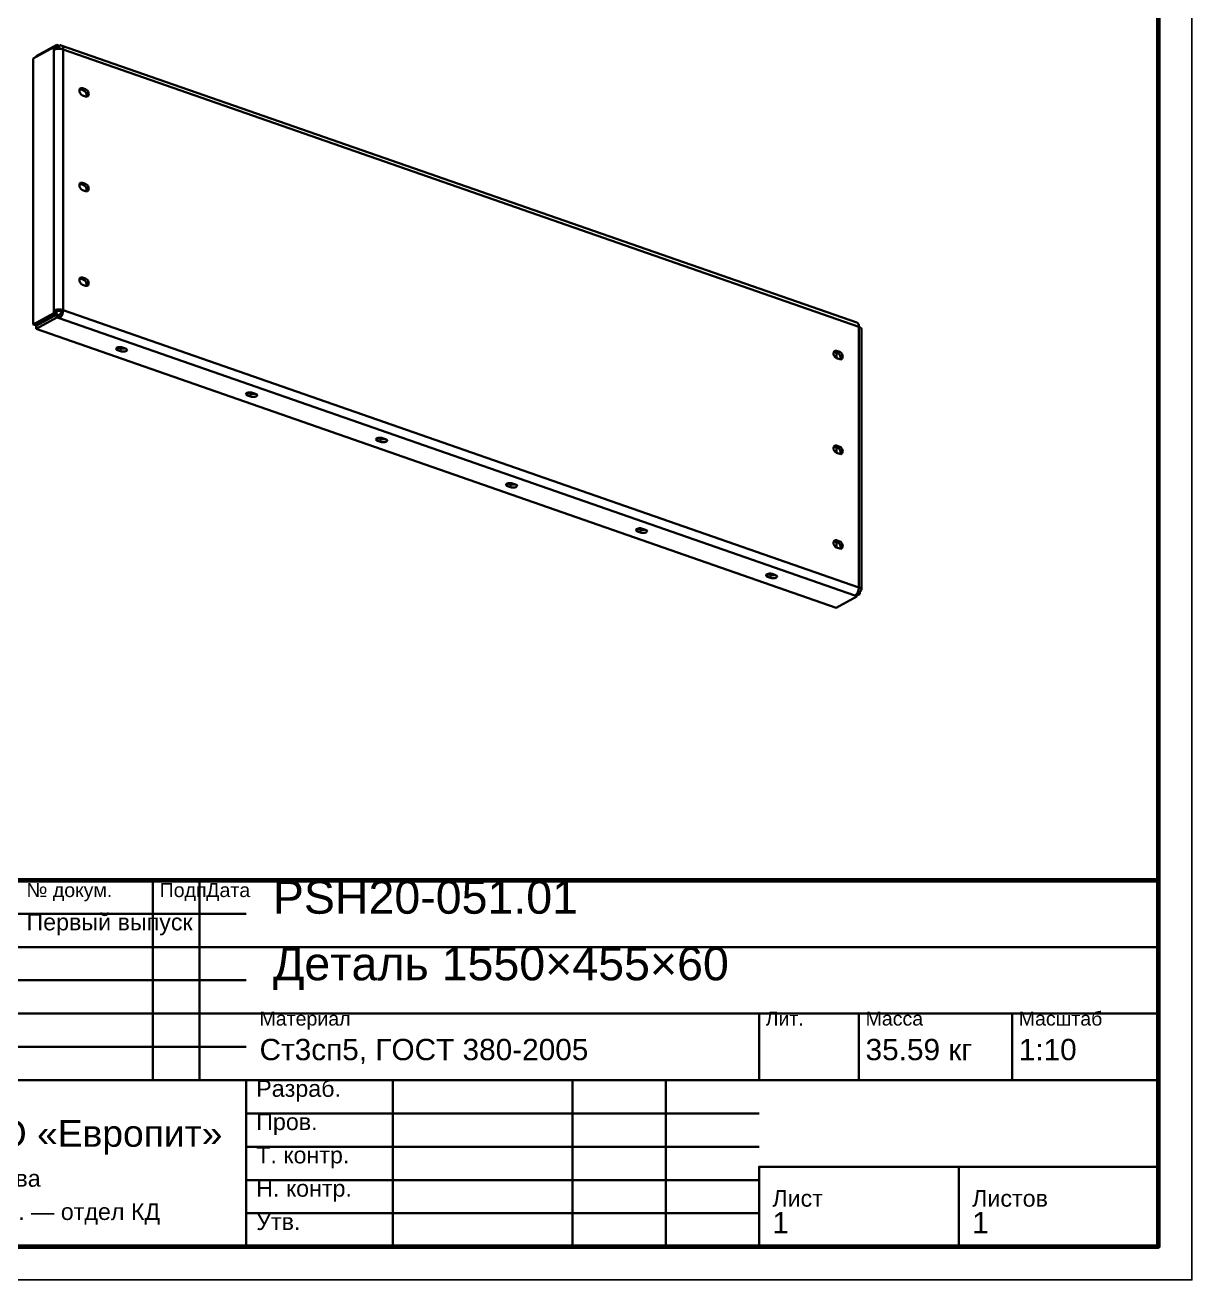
# Model space of a CAD drawing. Header units: millimetres. Extents: x 0 to 420, y 0 to 297.
# Drawn here: x 244.8 to 420, y 0 to 188.5 of the extents above; entities that cross this region are included whole.
import ezdxf

# ---------------------------------------------------------------- set-up
doc = ezdxf.new("R2010")
doc.units = ezdxf.units.MM
doc.styles.add('GOST', font='Arial')

msp = doc.modelspace()

# ---------------------------------------------------------------- linework, layer by layer
at = {"color": 1, "lineweight": 35}
for p, q in [((249.12, 185.14), (246, 183.44)), ((246.45, 183.8), (249.57, 185.5)), ((249.12, 184.76), (249.12, 185.14)), ((249.51, 185.01), (249.12, 185.14)), ((249.26, 184.82), (249.12, 184.76)), ((249.12, 184.76), (249.12, 145.6)), ((249.42, 184.86), (249.26, 184.82)), ((249.6, 184.9), (249.42, 184.86)), ((249.57, 185.05), (249.5, 185.01)), ((249.51, 184.88), (249.51, 185.01)), ((249.57, 185.05), (249.57, 185.5)), ((249.57, 185.5), (249.9, 185.38)), ((249.9, 184.93), (249.57, 185.05)), ((249.79, 184.92), (249.6, 184.9)), ((249.99, 184.92), (249.79, 184.92)), ((249.9, 185.38), (249.99, 185.42)), ((249.9, 184.93), (249.9, 185.38)), ((249.99, 184.96), (249.9, 184.93)), ((249.9, 184.93), (249.95, 184.92)), ((249.99, 185.42), (250.08, 185.44)), ((250.07, 184.96), (249.99, 184.96)), ((250.18, 184.9), (249.99, 184.92)), ((250.14, 184.91), (250.07, 184.96)), ((250.08, 185.44), (250.16, 185.44)), ((250.16, 185.44), (250.23, 185.43)), ((250.36, 184.87), (250.18, 184.9)), ((250.23, 185.43), (250.36, 185.35)), ((250.23, 185.43), (369.71, 143.78)), ((250.36, 185.35), (250.45, 185.22)), ((250.53, 184.82), (250.36, 184.87)), ((250.45, 185.22), (250.51, 185.04)), ((250.51, 185.04), (250.53, 184.82)), ((250.53, 145.67), (250.53, 184.82)), ((250.53, 184.82), (370, 143.17)), ((246, 183.44), (246, 143.51)), ((246.45, 183.68), (246.45, 183.8)), ((252.97, 178.77), (252.95, 178.61)), ((252.95, 178.61), (252.97, 178.44)), ((253.03, 178.9), (252.97, 178.77)), ((252.97, 178.44), (253.04, 178.27)), ((253, 178.85), (253.11, 178.83)), ((253.13, 178.99), (253.03, 178.9)), ((253.04, 178.27), (253.15, 178.12)), ((253.42, 179), (253.11, 178.83)), ((253.11, 178.83), (253.57, 178.67)), ((253.27, 179.02), (253.13, 178.99)), ((253.15, 178.12), (253.28, 178)), ((253.42, 179), (253.27, 179.02)), ((253.28, 178), (253.42, 177.92)), ((253.89, 178.84), (253.42, 179)), ((253.42, 177.92), (253.89, 177.76)), ((253.89, 178.84), (253.57, 178.67)), ((253.57, 178.67), (253.69, 178.61)), ((253.69, 178.61), (253.8, 178.52)), ((253.8, 178.52), (253.9, 178.4)), ((254.03, 178.76), (253.89, 178.84)), ((253.89, 177.76), (254.04, 177.73)), ((253.9, 178.4), (253.97, 178.27)), ((253.97, 178.27), (254.02, 178.13)), ((254.03, 177.85), (253.99, 177.73)), ((254.02, 178.13), (254.04, 177.98)), ((254.16, 178.64), (254.03, 178.76)), ((254.04, 177.98), (254.03, 177.85)), ((254.04, 177.73), (254.17, 177.77)), ((254.26, 178.49), (254.16, 178.64)), ((254.17, 177.77), (254.27, 177.86)), ((254.33, 178.32), (254.26, 178.49)), ((254.27, 177.86), (254.34, 177.99)), ((254.36, 178.14), (254.33, 178.32)), ((254.34, 177.99), (254.36, 178.14)), ((252.97, 164.55), (252.95, 164.39)), ((252.95, 164.39), (252.97, 164.22)), ((253.03, 164.68), (252.97, 164.55)), ((252.97, 164.22), (253.04, 164.05)), ((253, 164.63), (253.11, 164.61)), ((253.13, 164.77), (253.03, 164.68)), ((253.04, 164.05), (253.15, 163.9)), ((253.42, 164.78), (253.11, 164.61)), ((253.11, 164.61), (253.57, 164.45)), ((253.27, 164.8), (253.13, 164.77)), ((253.42, 164.78), (253.27, 164.8)), ((253.89, 164.62), (253.42, 164.78)), ((253.89, 164.62), (253.57, 164.45)), ((253.57, 164.45), (253.69, 164.39)), ((253.69, 164.39), (253.8, 164.3)), ((253.8, 164.3), (253.9, 164.18)), ((254.03, 164.54), (253.89, 164.62)), ((253.9, 164.18), (253.97, 164.05)), ((253.97, 164.05), (254.02, 163.91)), ((254.16, 164.42), (254.03, 164.54)), ((254.26, 164.27), (254.16, 164.42)), ((254.33, 164.1), (254.26, 164.27)), ((254.36, 163.92), (254.33, 164.1)), ((253.15, 163.9), (253.28, 163.78)), ((253.28, 163.78), (253.42, 163.7)), ((253.42, 163.7), (253.89, 163.54)), ((253.89, 163.54), (254.04, 163.51)), ((254.03, 163.63), (253.99, 163.51)), ((254.02, 163.91), (254.04, 163.76)), ((254.04, 163.76), (254.03, 163.63)), ((254.04, 163.51), (254.17, 163.55)), ((254.17, 163.55), (254.27, 163.64)), ((254.27, 163.64), (254.34, 163.77)), ((254.34, 163.77), (254.36, 163.92)), ((252.97, 150.33), (252.95, 150.17)), ((252.95, 150.17), (252.97, 150)), ((253.03, 150.46), (252.97, 150.33)), ((252.97, 150), (253.04, 149.83)), ((253, 150.41), (253.11, 150.39)), ((253.13, 150.55), (253.03, 150.46)), ((253.04, 149.83), (253.15, 149.67)), ((253.42, 150.56), (253.11, 150.39)), ((253.11, 150.39), (253.57, 150.23)), ((253.27, 150.58), (253.13, 150.55)), ((253.15, 149.67), (253.28, 149.55)), ((253.42, 150.56), (253.27, 150.58)), ((253.28, 149.55), (253.42, 149.48)), ((253.89, 150.4), (253.42, 150.56)), ((253.42, 149.48), (253.89, 149.32)), ((253.89, 150.4), (253.57, 150.23)), ((253.57, 150.23), (253.69, 150.17)), ((253.69, 150.17), (253.8, 150.08)), ((253.8, 150.08), (253.9, 149.96)), ((254.03, 150.32), (253.89, 150.4)), ((253.89, 149.32), (254.04, 149.29)), ((253.9, 149.96), (253.97, 149.83)), ((253.97, 149.83), (254.02, 149.68)), ((254.03, 149.41), (253.99, 149.29)), ((254.02, 149.68), (254.04, 149.54)), ((254.16, 150.2), (254.03, 150.32)), ((254.04, 149.54), (254.03, 149.41)), ((254.04, 149.29), (254.17, 149.33)), ((254.26, 150.05), (254.16, 150.2)), ((254.17, 149.33), (254.27, 149.42)), ((254.33, 149.88), (254.26, 150.05)), ((254.27, 149.42), (254.34, 149.54)), ((254.36, 149.7), (254.33, 149.88)), ((254.34, 149.54), (254.36, 149.7)), ((246, 143.51), (249.12, 145.22)), ((249.12, 145.6), (249.26, 145.66)), ((249.12, 145.22), (249.12, 145.6)), ((249.51, 145.47), (249.12, 145.6)), ((249.51, 145.08), (249.12, 145.22)), ((249.26, 145.66), (249.42, 145.71)), ((249.42, 145.71), (249.6, 145.75)), ((249.66, 145.52), (249.51, 145.47)), ((249.51, 145.47), (249.51, 145.08)), ((249.6, 145.75), (249.79, 145.76)), ((249.85, 145.55), (249.66, 145.52)), ((249.79, 145.76), (249.99, 145.76)), ((250.04, 145.54), (249.85, 145.55)), ((249.99, 145.76), (250.18, 145.75)), ((250.13, 145.13), (250.02, 144.98)), ((250.22, 145.5), (250.04, 145.54)), ((250.19, 145.32), (250.13, 145.13)), ((250.18, 145.75), (250.36, 145.72)), ((250.22, 145.5), (250.19, 145.32)), ((250.22, 145.5), (250.53, 145.67)), ((250.36, 145.72), (250.53, 145.67)), ((250.48, 145.3), (250.42, 145.11)), ((250.52, 145.49), (250.48, 145.3)), ((250.53, 145.67), (250.52, 145.49)), ((370, 104.02), (250.53, 145.67)), ((246.39, 143.38), (246, 143.51)), ((249.51, 145.08), (246.39, 143.38)), ((249.57, 145), (246.45, 143.3)), ((249.57, 144.55), (246.45, 142.85)), ((246.45, 143.3), (246.45, 142.85)), ((249.9, 144.88), (249.57, 145)), ((249.57, 145), (249.57, 144.55)), ((249.9, 144.43), (249.57, 144.55)), ((250.02, 144.98), (249.9, 144.88)), ((249.9, 144.88), (249.9, 144.43)), ((250.03, 144.51), (249.9, 144.43)), ((249.9, 144.43), (369.38, 102.78)), ((250.14, 144.63), (250.03, 144.51)), ((250.25, 144.77), (250.14, 144.63)), ((250.35, 144.93), (250.25, 144.77)), ((250.42, 145.11), (250.35, 144.93)), ((369.83, 143.7), (369.71, 143.78)), ((369.92, 143.57), (369.83, 143.7)), ((369.98, 143.39), (369.92, 143.57)), ((370, 143.17), (369.98, 143.39)), ((246.45, 142.85), (366.59, 100.96)), ((370.16, 143.11), (370, 143.17)), ((370, 143.17), (370, 104.02)), ((370.28, 143.02), (370.16, 143.11)), ((370.35, 142.93), (370.28, 143.02)), ((370.38, 142.83), (370.35, 142.93)), ((370.38, 142.83), (370.38, 103.68)), ((258.46, 139.92), (258.44, 139.85)), ((258.44, 139.85), (258.46, 139.79)), ((258.53, 139.99), (258.46, 139.92)), ((258.46, 139.79), (258.5, 139.74)), ((258.5, 139.74), (258.57, 139.69)), ((258.64, 140.05), (258.53, 139.99)), ((258.57, 139.69), (258.67, 139.65)), ((258.78, 140.09), (258.64, 140.05)), ((258.67, 139.65), (258.67, 140.05)), ((258.67, 139.65), (259.13, 139.48)), ((259.13, 139.93), (258.73, 140.07)), ((258.94, 140.11), (258.78, 140.09)), ((259.11, 140.11), (258.94, 140.11)), ((259.27, 140.09), (259.11, 140.11)), ((259.29, 139.89), (259.13, 139.93)), ((259.13, 139.48), (259.13, 139.93)), ((259.13, 139.48), (259.28, 139.45)), ((259.42, 140.05), (259.27, 140.09)), ((259.47, 139.88), (259.29, 139.89)), ((259.88, 139.89), (259.42, 140.05)), ((259.65, 139.88), (259.47, 139.88)), ((259.82, 139.91), (259.65, 139.88)), ((259.77, 139.45), (259.91, 139.49)), ((259.98, 139.85), (259.88, 139.89)), ((259.91, 139.49), (260.02, 139.55)), ((260.05, 139.8), (259.98, 139.85)), ((260.02, 139.55), (260.09, 139.61)), ((260.09, 139.74), (260.05, 139.8)), ((260.11, 139.69), (260.09, 139.74)), ((260.09, 139.61), (260.11, 139.69)), ((366.36, 139.52), (366.26, 139.43)), ((366.64, 139.53), (366.33, 139.36)), ((366.49, 139.55), (366.36, 139.52)), ((366.64, 139.53), (366.49, 139.55)), ((367.11, 139.37), (366.64, 139.53)), ((259.28, 139.45), (259.44, 139.43)), ((259.44, 139.43), (259.61, 139.43)), ((259.61, 139.43), (259.77, 139.45)), ((366.2, 139.3), (366.18, 139.14)), ((366.18, 139.14), (366.2, 138.97)), ((366.26, 139.43), (366.2, 139.3)), ((366.2, 138.97), (366.27, 138.8)), ((366.23, 139.38), (366.33, 139.36)), ((366.27, 138.8), (366.37, 138.65)), ((366.33, 139.36), (366.8, 139.2)), ((366.37, 138.65), (366.5, 138.53)), ((366.5, 138.53), (366.64, 138.45)), ((366.64, 138.45), (366.64, 139.25)), ((366.64, 138.45), (367.11, 138.29)), ((367.11, 139.37), (366.8, 139.2)), ((366.8, 139.2), (366.92, 139.14)), ((366.92, 139.14), (367.03, 139.05)), ((367.03, 139.05), (367.13, 138.93)), ((367.26, 139.29), (367.11, 139.37)), ((367.11, 138.29), (367.26, 138.26)), ((367.13, 138.93), (367.2, 138.8)), ((367.2, 138.8), (367.25, 138.65)), ((367.26, 138.38), (367.22, 138.26)), ((367.25, 138.65), (367.27, 138.51)), ((367.39, 139.17), (367.26, 139.29)), ((367.27, 138.51), (367.26, 138.38)), ((367.26, 138.26), (367.4, 138.3)), ((367.49, 139.02), (367.39, 139.17)), ((367.4, 138.3), (367.5, 138.39)), ((367.56, 138.85), (367.49, 139.02)), ((367.5, 138.39), (367.56, 138.51)), ((367.58, 138.67), (367.56, 138.85)), ((367.56, 138.51), (367.58, 138.67)), ((277.99, 133.12), (277.96, 133.04)), ((277.96, 133.04), (277.98, 132.99)), ((277.98, 132.99), (278.02, 132.93)), ((278.05, 133.18), (277.99, 133.12)), ((278.02, 132.93), (278.09, 132.88)), ((278.16, 133.24), (278.05, 133.18)), ((278.09, 132.88), (278.19, 132.84)), ((278.3, 133.28), (278.16, 133.24)), ((278.19, 132.84), (278.19, 133.25)), ((278.19, 132.84), (278.66, 132.68)), ((278.66, 133.13), (278.25, 133.27)), ((278.46, 133.3), (278.3, 133.28)), ((278.63, 133.3), (278.46, 133.3)), ((278.79, 133.29), (278.63, 133.3)), ((278.81, 133.09), (278.66, 133.13)), ((278.66, 132.68), (278.66, 133.13)), ((278.66, 132.68), (278.8, 132.64)), ((278.94, 133.25), (278.79, 133.29)), ((278.8, 132.64), (278.96, 132.62)), ((278.99, 133.07), (278.81, 133.09)), ((279.41, 133.09), (278.94, 133.25)), ((278.96, 132.62), (279.13, 132.62)), ((279.17, 133.08), (278.99, 133.07)), ((279.13, 132.62), (279.29, 132.65)), ((279.34, 133.11), (279.17, 133.08)), ((279.29, 132.65), (279.43, 132.69)), ((279.5, 133.04), (279.41, 133.09)), ((279.43, 132.69), (279.54, 132.74)), ((279.57, 132.99), (279.5, 133.04)), ((279.54, 132.74), (279.61, 132.81)), ((279.62, 132.94), (279.57, 132.99)), ((279.61, 132.81), (279.63, 132.88)), ((279.63, 132.88), (279.62, 132.94)), ((297.51, 126.31), (297.48, 126.24)), ((297.58, 126.38), (297.51, 126.31)), ((297.68, 126.43), (297.58, 126.38)), ((297.82, 126.48), (297.68, 126.43)), ((297.71, 126.04), (297.71, 126.44)), ((298.18, 126.32), (297.77, 126.46)), ((297.98, 126.5), (297.82, 126.48)), ((298.15, 126.5), (297.98, 126.5)), ((298.31, 126.48), (298.15, 126.5)), ((298.34, 126.28), (298.18, 126.32)), ((298.18, 125.87), (298.18, 126.32)), ((298.46, 126.44), (298.31, 126.48)), ((298.51, 126.27), (298.34, 126.28)), ((298.93, 126.28), (298.46, 126.44)), ((298.86, 126.3), (298.7, 126.27)), ((299.02, 126.24), (298.93, 126.28)), ((297.48, 126.24), (297.5, 126.18)), ((297.5, 126.18), (297.54, 126.13)), ((297.54, 126.13), (297.61, 126.08)), ((297.61, 126.08), (297.71, 126.04)), ((297.71, 126.04), (298.18, 125.87)), ((298.18, 125.87), (298.32, 125.83)), ((298.32, 125.83), (298.48, 125.82)), ((298.48, 125.82), (298.65, 125.82)), ((298.7, 126.27), (298.51, 126.27)), ((298.65, 125.82), (298.81, 125.84)), ((298.81, 125.84), (298.95, 125.88)), ((298.95, 125.88), (299.06, 125.94)), ((299.09, 126.19), (299.02, 126.24)), ((299.06, 125.94), (299.13, 126)), ((299.14, 126.13), (299.09, 126.19)), ((299.13, 126), (299.15, 126.08)), ((299.15, 126.08), (299.14, 126.13)), ((366.2, 125.08), (366.18, 124.92)), ((366.18, 124.92), (366.2, 124.75)), ((366.26, 125.21), (366.2, 125.08)), ((366.2, 124.75), (366.27, 124.58)), ((366.23, 125.16), (366.33, 125.14)), ((366.36, 125.3), (366.26, 125.21)), ((366.27, 124.58), (366.37, 124.42)), ((366.64, 125.31), (366.33, 125.14)), ((366.33, 125.14), (366.8, 124.98)), ((366.49, 125.33), (366.36, 125.3)), ((366.37, 124.42), (366.5, 124.3)), ((366.64, 125.31), (366.49, 125.33)), ((367.11, 125.15), (366.64, 125.31)), ((366.64, 124.23), (366.64, 125.03)), ((367.11, 125.15), (366.8, 124.98)), ((366.8, 124.98), (366.92, 124.92)), ((366.92, 124.92), (367.03, 124.83)), ((367.03, 124.83), (367.13, 124.71)), ((367.26, 125.07), (367.11, 125.15)), ((367.13, 124.71), (367.2, 124.58)), ((367.2, 124.58), (367.25, 124.43)), ((367.25, 124.43), (367.27, 124.29)), ((367.39, 124.95), (367.26, 125.07)), ((367.49, 124.8), (367.39, 124.95)), ((367.56, 124.63), (367.49, 124.8)), ((367.58, 124.45), (367.56, 124.63)), ((367.56, 124.29), (367.58, 124.45)), ((366.5, 124.3), (366.64, 124.23)), ((366.64, 124.23), (367.11, 124.07)), ((367.11, 124.07), (367.26, 124.04)), ((367.26, 124.16), (367.22, 124.04)), ((367.27, 124.29), (367.26, 124.16)), ((367.26, 124.04), (367.4, 124.08)), ((367.4, 124.08), (367.5, 124.17)), ((367.5, 124.17), (367.56, 124.29)), ((317.03, 119.51), (317.01, 119.43)), ((317.01, 119.43), (317.02, 119.38)), ((317.02, 119.38), (317.06, 119.32)), ((317.1, 119.57), (317.03, 119.51)), ((317.06, 119.32), (317.14, 119.27)), ((317.21, 119.63), (317.1, 119.57)), ((317.14, 119.27), (317.23, 119.23)), ((317.35, 119.67), (317.21, 119.63)), ((317.23, 119.23), (317.23, 119.64)), ((317.23, 119.23), (317.7, 119.07)), ((317.7, 119.52), (317.29, 119.66)), ((317.51, 119.69), (317.35, 119.67)), ((317.67, 119.69), (317.51, 119.69)), ((317.84, 119.68), (317.67, 119.69)), ((317.86, 119.48), (317.7, 119.52)), ((317.7, 119.07), (317.7, 119.52)), ((317.7, 119.07), (317.84, 119.03)), ((317.98, 119.64), (317.84, 119.68)), ((317.84, 119.03), (318.01, 119.01)), ((318.04, 119.46), (317.86, 119.48)), ((318.45, 119.47), (317.98, 119.64)), ((318.01, 119.01), (318.17, 119.01)), ((318.22, 119.47), (318.04, 119.46)), ((318.17, 119.01), (318.33, 119.04)), ((318.39, 119.5), (318.22, 119.47)), ((318.33, 119.04), (318.47, 119.08)), ((318.54, 119.43), (318.45, 119.47)), ((318.47, 119.08), (318.58, 119.13)), ((318.61, 119.38), (318.54, 119.43)), ((318.58, 119.13), (318.65, 119.2)), ((318.66, 119.33), (318.61, 119.38)), ((318.65, 119.2), (318.67, 119.27)), ((318.67, 119.27), (318.66, 119.33)), ((336.55, 112.7), (336.53, 112.63)), ((336.53, 112.63), (336.54, 112.57)), ((336.54, 112.57), (336.59, 112.52)), ((336.62, 112.77), (336.55, 112.7)), ((336.59, 112.52), (336.66, 112.47)), ((336.73, 112.82), (336.62, 112.77)), ((336.66, 112.47), (336.75, 112.42)), ((336.87, 112.86), (336.73, 112.82)), ((336.75, 112.42), (336.75, 112.83)), ((336.75, 112.42), (337.22, 112.26)), ((337.22, 112.71), (336.82, 112.85)), ((337.03, 112.89), (336.87, 112.86)), ((337.2, 112.89), (337.03, 112.89)), ((337.36, 112.87), (337.2, 112.89)), ((337.38, 112.67), (337.22, 112.71)), ((337.22, 112.26), (337.22, 112.71)), ((337.22, 112.26), (337.37, 112.22)), ((337.5, 112.83), (337.36, 112.87)), ((337.37, 112.22), (337.53, 112.21)), ((337.56, 112.65), (337.38, 112.67)), ((337.97, 112.67), (337.5, 112.83)), ((337.53, 112.21), (337.7, 112.21)), ((337.74, 112.66), (337.56, 112.65)), ((337.7, 112.21), (337.86, 112.23)), ((337.91, 112.69), (337.74, 112.66)), ((337.86, 112.23), (338, 112.27)), ((338.07, 112.63), (337.97, 112.67)), ((338, 112.27), (338.1, 112.33)), ((338.14, 112.58), (338.07, 112.63)), ((338.1, 112.33), (338.17, 112.39)), ((338.18, 112.52), (338.14, 112.58)), ((338.17, 112.39), (338.2, 112.47)), ((338.2, 112.47), (338.18, 112.52)), ((366.2, 110.86), (366.18, 110.7)), ((366.18, 110.7), (366.2, 110.53)), ((366.26, 110.99), (366.2, 110.86)), ((366.2, 110.53), (366.27, 110.36)), ((366.23, 110.94), (366.33, 110.92)), ((366.36, 111.07), (366.26, 110.99)), ((366.27, 110.36), (366.37, 110.2)), ((366.64, 111.09), (366.33, 110.92)), ((366.33, 110.92), (366.8, 110.75)), ((366.49, 111.11), (366.36, 111.07)), ((366.37, 110.2), (366.5, 110.08)), ((366.64, 111.09), (366.49, 111.11)), ((366.5, 110.08), (366.64, 110.01)), ((367.11, 110.92), (366.64, 111.09)), ((366.64, 110.01), (366.64, 110.81)), ((366.64, 110.01), (367.11, 109.84)), ((367.11, 110.92), (366.8, 110.75)), ((366.8, 110.75), (366.92, 110.7)), ((366.92, 110.7), (367.03, 110.6)), ((367.03, 110.6), (367.13, 110.49)), ((367.26, 110.85), (367.11, 110.92)), ((367.11, 109.84), (367.26, 109.82)), ((367.13, 110.49), (367.2, 110.36)), ((367.2, 110.36), (367.25, 110.21)), ((367.26, 109.94), (367.22, 109.82)), ((367.25, 110.21), (367.27, 110.07)), ((367.39, 110.73), (367.26, 110.85)), ((367.27, 110.07), (367.26, 109.94)), ((367.26, 109.82), (367.4, 109.86)), ((367.49, 110.58), (367.39, 110.73)), ((367.4, 109.86), (367.5, 109.94)), ((367.56, 110.4), (367.49, 110.58)), ((367.5, 109.94), (367.56, 110.07)), ((367.58, 110.23), (367.56, 110.4)), ((367.56, 110.07), (367.58, 110.23)), ((356.07, 105.9), (356.05, 105.82)), ((356.05, 105.82), (356.06, 105.77)), ((356.06, 105.77), (356.11, 105.71)), ((356.14, 105.96), (356.07, 105.9)), ((356.11, 105.71), (356.18, 105.66)), ((356.25, 106.02), (356.14, 105.96)), ((356.18, 105.66), (356.27, 105.62)), ((356.39, 106.06), (356.25, 106.02)), ((356.27, 105.62), (356.27, 106.03)), ((356.27, 105.62), (356.74, 105.46)), ((356.74, 105.91), (356.34, 106.05)), ((356.55, 106.08), (356.39, 106.06)), ((356.72, 106.08), (356.55, 106.08)), ((356.88, 106.06), (356.72, 106.08)), ((356.9, 105.87), (356.74, 105.91)), ((356.74, 105.46), (356.74, 105.91)), ((357.02, 106.03), (356.88, 106.06)), ((357.08, 105.85), (356.9, 105.87)), ((357.49, 105.86), (357.02, 106.03)), ((357.26, 105.86), (357.08, 105.85)), ((357.43, 105.89), (357.26, 105.86)), ((357.59, 105.82), (357.49, 105.86)), ((357.66, 105.77), (357.59, 105.82)), ((357.63, 105.52), (357.69, 105.59)), ((357.7, 105.72), (357.66, 105.77)), ((357.69, 105.59), (357.72, 105.66)), ((357.72, 105.66), (357.7, 105.72)), ((356.74, 105.46), (356.89, 105.42)), ((356.89, 105.42), (357.05, 105.4)), ((357.05, 105.4), (357.22, 105.4)), ((357.22, 105.4), (357.38, 105.42)), ((357.38, 105.42), (357.52, 105.46)), ((357.52, 105.46), (357.63, 105.52)), ((369.95, 103.65), (369.99, 103.84)), ((369.99, 103.84), (370, 104.02)), ((370, 104.02), (370.16, 103.95)), ((370.16, 103.95), (370.28, 103.87)), ((370.28, 103.87), (370.35, 103.78)), ((370.35, 103.78), (370.38, 103.68)), ((370.38, 103.68), (370.36, 103.61)), ((366.59, 100.96), (369.71, 102.66)), ((369.38, 102.78), (369.5, 102.87)), ((369.71, 102.66), (369.38, 102.78)), ((369.5, 102.87), (369.62, 102.98)), ((369.62, 102.98), (369.72, 103.12)), ((369.71, 103.1), (369.71, 102.66)), ((370.16, 103.02), (369.71, 102.78)), ((369.72, 103.12), (369.82, 103.29)), ((369.77, 103.16), (369.74, 103.14)), ((369.77, 103.19), (369.77, 103.16)), ((369.77, 103.16), (370.16, 103.02)), ((369.82, 103.29), (369.9, 103.46)), ((369.9, 103.46), (369.95, 103.65)), ((369.91, 103.5), (370.16, 103.41)), ((370.25, 103.47), (370.16, 103.41)), ((370.16, 103.41), (370.16, 103.02)), ((370.32, 103.54), (370.25, 103.47)), ((370.36, 103.61), (370.32, 103.54))]:
    msp.add_line(p, q, dxfattribs=at)
at = {"color": 7, "lineweight": 35}
for p, q in [((264, 30), (264, 60)), ((271, 30), (271, 60)), ((230, 55), (278, 55)), ((230, 50), (278, 50)), ((278, 50), (415, 50)), ((230, 45), (278, 45)), ((230, 40), (278, 40)), ((278, 40), (415, 40)), ((355, 30), (355, 40)), ((370, 30), (370, 40)), ((393, 30), (393, 40)), ((230, 35), (278, 35)), ((230, 30), (278, 30)), ((278, 30), (415, 30)), ((300, 5), (300, 30)), ((327, 5), (327, 30)), ((341, 5), (341, 30)), ((278, 25), (355, 25)), ((278, 20), (355, 20)), ((355, 17), (415, 17)), ((278, 15), (355, 15)), ((278, 10), (355, 10))]:
    msp.add_line(p, q, dxfattribs=at)
at = {"color": 7, "lineweight": 25}
msp.add_lwpolyline([(0, 0), (420, 0), (420, 297), (0, 297)], close=True, dxfattribs=at)
at = {"color": 7, "lineweight": 70}
for points in [[(20, 5), (415, 5), (415, 292), (20, 292)], [(230, 5), (415, 5), (415, 60), (230, 60)]]:
    msp.add_lwpolyline(points, close=True, dxfattribs=at)
at = {"color": 7, "lineweight": 35}
for points in [[(230, 5), (278, 5), (278, 30), (230, 30)], [(355, 5), (385, 5), (385, 17), (355, 17)], [(385, 5), (415, 5), (415, 17), (385, 17)]]:
    msp.add_lwpolyline(points, close=True, dxfattribs=at)

# ---------------------------------------------------------------- texts
at = {"color": 3, "style": 'GOST'}
for s, height, p in [('№ докум.', 2.1, (245, 57.5)), ('Подп.', 2.1, (265, 57.5)), ('Дата', 2.1, (272, 57.5)), ('PSH20-051.01', 5, (282, 55)), ('Первый выпуск', 2.5, (245, 52.5)), ('Деталь 1550×455×60', 5, (282, 45)), ('Материал', 2.1, (280, 38.2)), ('Лит.', 2.1, (356, 38.2)), ('Масса', 2.1, (371, 38.2)), ('Масштаб', 2.1, (394, 38.2)), ('Ст3сп5, ГОСТ 380-2005', 3.2, (280, 33)), ('35.59 кг', 3.2, (371, 33)), ('1:10', 3.2, (394, 33)), ('Разраб.', 2.5, (279.5, 27.5)), ('Пров.', 2.5, (279.5, 22.5)), ('ООО «Европит»', 4, (232, 20)), ('Т. контр.', 2.5, (279.5, 17.5)), ('г. Москва', 2.5, (232, 14)), ('Н. контр.', 2.5, (279.5, 12.5)), ('Лист', 2.5, (357, 11)), ('Листов', 2.5, (387, 11)), ('Разраб. — отдел КД', 2.5, (232, 9)), ('Утв.', 2.5, (279.5, 7.5)), ('1', 3.2, (357, 7)), ('1', 3.2, (387, 7))]:
    msp.add_text(s, height=height, dxfattribs=at).set_placement(p)

doc.saveas('drawing.dxf')
